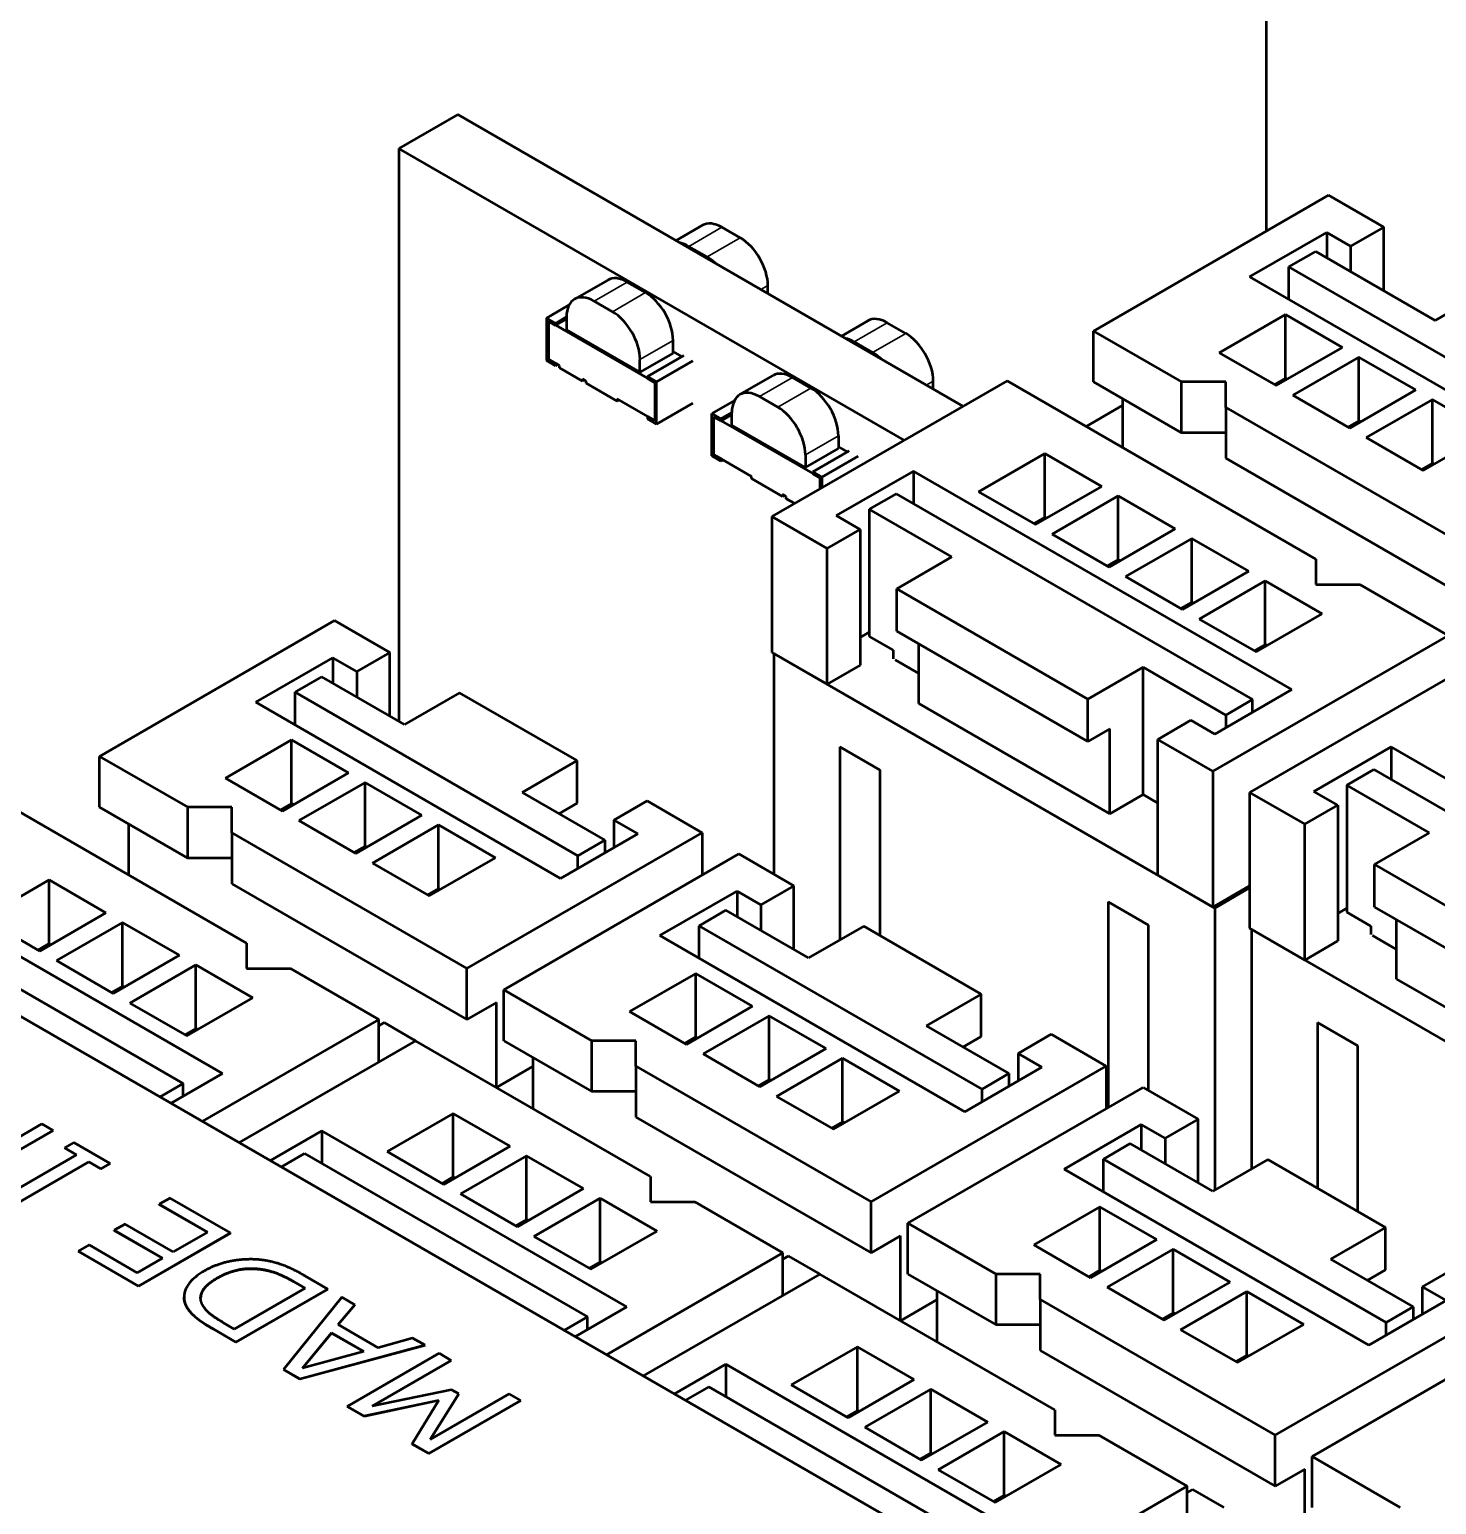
# Model space of a CAD drawing. Header units: millimetres. Extents: x 3118 to 4801, y 919 to 1849.
# Drawn here: x 3955.21 to 3982.29, y 1656.75 to 1685.14 of the extents above; entities that cross this region are included whole.
import ezdxf

# ---------------------------------------------------------------- set-up
doc = ezdxf.new("R2010")
doc.units = ezdxf.units.MM
doc.header["$LTSCALE"] = 1.8
doc.layers.add('외형선(ISO)', color=7, linetype='Continuous', lineweight=50)
doc.layers.add('좁은 외형선(ISO)', color=7, linetype='Continuous', lineweight=35)

msp = doc.modelspace()

# ---------------------------------------------------------------- linework, layer by layer
at = {"layer": '외형선(ISO)'}
for p, q in [((3979.011, 1692.482), (3979.011, 1681.255)), ((3963.455, 1683.5), (3962.324, 1682.847)), ((3963.455, 1683.5), (3973.178, 1677.887)), ((3962.324, 1682.847), (3962.324, 1671.824)), ((3972.046, 1677.234), (3962.324, 1682.847)), ((3975.688, 1679.336), (3980.214, 1681.949)), ((3980.214, 1681.949), (3981.274, 1681.336)), ((3968.164, 1681.37), (3967.655, 1681.075)), ((3968.893, 1681.128), (3968.539, 1681.332)), ((3978.693, 1680.377), (3980.178, 1681.234)), ((3980.638, 1680.969), (3980.178, 1681.234)), ((3980.178, 1681.234), (3980.178, 1680.745)), ((3981.274, 1681.336), (3980.638, 1680.969)), ((3981.274, 1680.112), (3981.274, 1681.336)), ((3968.256, 1680.761), (3967.903, 1680.965)), ((3980.638, 1680.969), (3980.638, 1680.479)), ((3979.45, 1680.569), (3979.966, 1680.867)), ((3982.264, 1679.54), (3979.966, 1680.867)), ((3966.34, 1680.316), (3965.703, 1679.949)), ((3978.693, 1680.377), (3991.633, 1672.906)), ((3991.966, 1673.343), (3979.45, 1680.569)), ((3979.45, 1679.94), (3979.45, 1680.569)), ((3967.068, 1680.075), (3966.715, 1680.279)), ((3969.423, 1680.055), (3969.423, 1680.21)), ((3983.325, 1680.153), (3982.264, 1679.54)), ((3965.6, 1679.84), (3965.161, 1679.586)), ((3966.432, 1679.708), (3966.078, 1679.912)), ((3965.161, 1679.586), (3965.161, 1678.77)), ((3965.338, 1679.484), (3965.161, 1679.586)), ((3965.196, 1679.525), (3965.338, 1679.443)), ((3965.196, 1678.79), (3965.196, 1679.525)), ((3965.202, 1679.522), (3965.202, 1678.793)), ((3965.338, 1679.484), (3965.548, 1679.606)), ((3965.338, 1679.443), (3965.338, 1679.484)), ((3965.343, 1679.446), (3965.548, 1679.565)), ((3965.548, 1679.606), (3965.548, 1679.361)), ((3971.346, 1679.532), (3970.837, 1679.238)), ((3972.075, 1679.291), (3971.721, 1679.495)), ((3979.383, 1679.652), (3978.11, 1678.918)), ((3980.479, 1679.02), (3979.383, 1679.652)), ((3979.383, 1678.428), (3979.383, 1679.652)), ((3965.338, 1679.443), (3965.343, 1679.446)), ((3967.106, 1678.429), (3965.343, 1679.446)), ((3965.548, 1679.361), (3966.962, 1678.544)), ((3975.688, 1679.336), (3977.385, 1678.356)), ((3975.688, 1678.356), (3975.688, 1679.336)), ((3967.599, 1678.911), (3966.962, 1678.544)), ((3967.599, 1678.911), (3967.599, 1679.156)), ((3967.768, 1678.846), (3967.599, 1678.944)), ((3971.438, 1678.924), (3971.085, 1679.128)), ((3978.11, 1678.918), (3979.206, 1678.285)), ((3979.206, 1678.285), (3980.479, 1679.02)), ((3965.161, 1678.77), (3965.338, 1678.668)), ((3965.202, 1678.793), (3965.196, 1678.79)), ((3965.338, 1678.708), (3965.196, 1678.79)), ((3965.202, 1678.793), (3965.343, 1678.711)), ((3965.343, 1678.711), (3965.338, 1678.708)), ((3965.338, 1678.668), (3965.338, 1678.708)), ((3965.378, 1678.691), (3965.338, 1678.668)), ((3965.414, 1678.671), (3965.343, 1678.711)), ((3965.414, 1678.63), (3965.414, 1678.671)), ((3965.414, 1678.63), (3965.857, 1678.374)), ((3966.962, 1678.544), (3966.962, 1678.789)), ((3967.804, 1678.867), (3967.106, 1678.463)), ((3967.282, 1678.361), (3967.981, 1678.765)), ((3980.797, 1678.836), (3979.524, 1678.101)), ((3981.893, 1678.203), (3980.797, 1678.836)), ((3980.797, 1677.611), (3980.797, 1678.836)), ((3965.929, 1678.373), (3965.857, 1678.414)), ((3965.857, 1678.414), (3965.857, 1678.374)), ((3965.929, 1678.333), (3965.929, 1678.373)), ((3965.929, 1678.333), (3966.525, 1677.988)), ((3967.106, 1678.463), (3967.106, 1678.423)), ((3967.282, 1678.361), (3967.106, 1678.463)), ((3967.106, 1678.423), (3967.247, 1678.341)), ((3967.247, 1678.341), (3967.247, 1677.606)), ((3967.282, 1677.545), (3967.282, 1678.361)), ((3968.885, 1678.112), (3969.522, 1678.479)), ((3974.026, 1678.377), (3969.501, 1675.764)), ((3969.897, 1678.442), (3970.25, 1678.238)), ((3972.605, 1678.217), (3972.605, 1678.373)), ((3979.966, 1674.947), (3974.026, 1678.377)), ((3975.688, 1678.356), (3977.385, 1677.376)), ((3978.234, 1678.356), (3977.385, 1678.356)), ((3977.385, 1677.376), (3977.385, 1678.356)), ((3978.234, 1677.866), (3978.234, 1678.356)), ((3979.383, 1678.428), (3979.171, 1678.305)), ((3979.418, 1678.407), (3979.383, 1678.428)), ((3969.26, 1678.075), (3969.614, 1677.87)), ((3979.524, 1678.101), (3980.62, 1677.468)), ((3980.62, 1677.468), (3981.893, 1678.203)), ((3967.111, 1677.691), (3966.525, 1678.029)), ((3966.525, 1678.029), (3966.525, 1677.988)), ((3967.981, 1677.948), (3967.282, 1677.545)), ((3968.782, 1678.002), (3968.343, 1677.749)), ((3968.343, 1676.932), (3968.343, 1677.749)), ((3968.343, 1677.749), (3968.52, 1677.647)), ((3968.52, 1677.647), (3968.73, 1677.768)), ((3968.73, 1677.523), (3968.73, 1677.768)), ((3976.254, 1677.907), (3975.547, 1677.499)), ((3976.254, 1677.091), (3976.254, 1678.03)), ((3978.234, 1677.866), (3989.83, 1671.171)), ((3978.234, 1677.866), (3978.234, 1676.887)), ((3982.211, 1678.019), (3980.938, 1677.285)), ((3983.307, 1677.387), (3982.211, 1678.019)), ((3982.211, 1676.795), (3982.211, 1678.019)), ((3967.106, 1677.688), (3967.111, 1677.691)), ((3967.106, 1677.688), (3967.106, 1677.647)), ((3967.247, 1677.606), (3967.106, 1677.688)), ((3967.106, 1677.647), (3967.282, 1677.545)), ((3967.111, 1677.691), (3967.247, 1677.612)), ((3968.52, 1677.606), (3968.379, 1677.688)), ((3968.379, 1677.688), (3968.379, 1676.953)), ((3968.384, 1676.956), (3968.384, 1677.685)), ((3968.52, 1677.606), (3968.52, 1677.647)), ((3968.52, 1677.606), (3968.525, 1677.609)), ((3968.525, 1677.609), (3968.73, 1677.728)), ((3968.525, 1677.609), (3970.288, 1676.592)), ((3970.144, 1676.707), (3968.73, 1677.523)), ((3980.797, 1677.611), (3980.585, 1677.489)), ((3980.832, 1677.591), (3980.797, 1677.611)), ((3970.781, 1677.319), (3970.781, 1677.074)), ((3978.234, 1677.376), (3977.385, 1677.376)), ((3980.938, 1677.285), (3982.034, 1676.652)), ((3982.034, 1676.652), (3983.307, 1677.387)), ((3968.52, 1676.83), (3968.343, 1676.932)), ((3968.384, 1676.956), (3968.379, 1676.953)), ((3968.379, 1676.953), (3968.52, 1676.871)), ((3968.525, 1676.874), (3968.384, 1676.956)), ((3970.144, 1676.707), (3970.781, 1677.074)), ((3970.144, 1676.952), (3970.144, 1676.707)), ((3970.986, 1677.029), (3970.288, 1676.626)), ((3970.464, 1676.524), (3971.163, 1676.927)), ((3970.781, 1677.107), (3970.95, 1677.009)), ((3974.751, 1676.978), (3973.478, 1676.244)), ((3975.847, 1676.346), (3974.751, 1676.978)), ((3974.751, 1675.754), (3974.751, 1676.978)), ((3968.525, 1676.874), (3968.52, 1676.871)), ((3968.52, 1676.83), (3968.52, 1676.871)), ((3968.56, 1676.854), (3968.52, 1676.83)), ((3969.111, 1676.536), (3968.525, 1676.874)), ((3970.288, 1676.626), (3970.288, 1676.585)), ((3970.288, 1676.626), (3970.464, 1676.524)), ((3972.223, 1676.642), (3970.738, 1675.784)), ((3979.506, 1672.437), (3972.223, 1676.642)), ((3972.223, 1676.642), (3972.223, 1676.013)), ((3978.234, 1676.887), (3989.83, 1670.191)), ((3982.211, 1676.795), (3981.999, 1676.672)), ((3982.246, 1676.774), (3982.211, 1676.795)), ((3969.111, 1676.495), (3969.111, 1676.536)), ((3969.111, 1676.495), (3969.707, 1676.151)), ((3970.429, 1676.504), (3970.288, 1676.585)), ((3970.429, 1676.3), (3970.429, 1676.504)), ((3970.464, 1676.524), (3970.464, 1676.32)), ((3974.574, 1675.611), (3975.847, 1676.346)), ((3937.434, 1676.315), (4003.619, 1638.103)), ((3969.778, 1676.151), (3969.707, 1676.192)), ((3969.707, 1676.192), (3969.707, 1676.151)), ((3969.778, 1676.11), (3969.778, 1676.151)), ((3969.939, 1676.017), (3969.778, 1676.11)), ((3971.891, 1676.205), (3971.375, 1675.907)), ((3971.891, 1676.205), (3978.75, 1672.245)), ((3973.478, 1676.244), (3974.574, 1675.611)), ((3976.165, 1676.162), (3974.893, 1675.427)), ((3977.261, 1675.529), (3976.165, 1676.162)), ((3976.165, 1674.937), (3976.165, 1676.162)), ((3969.501, 1675.764), (3970.562, 1675.152)), ((3969.501, 1675.764), (3969.501, 1673.151)), ((3971.198, 1675.519), (3970.738, 1675.784)), ((3972.966, 1674.988), (3971.375, 1675.907)), ((3971.375, 1675.907), (3971.375, 1673.457)), ((3970.562, 1675.152), (3971.198, 1675.519)), ((3971.198, 1675.519), (3971.198, 1672.906)), ((3974.751, 1675.754), (3974.539, 1675.631)), ((3974.786, 1675.733), (3974.751, 1675.754)), ((3975.989, 1674.794), (3977.261, 1675.529)), ((3974.893, 1675.427), (3975.989, 1674.794)), ((3977.58, 1675.345), (3976.307, 1674.611)), ((3978.676, 1674.713), (3977.58, 1675.345)), ((3977.58, 1674.121), (3977.58, 1675.345)), ((3970.562, 1672.539), (3970.562, 1675.152)), ((3971.905, 1674.376), (3972.966, 1674.988)), ((3976.165, 1674.937), (3975.953, 1674.815)), ((3976.201, 1674.917), (3976.165, 1674.937)), ((3979.966, 1674.947), (3979.966, 1674.457)), ((3977.403, 1673.978), (3978.676, 1674.713)), ((3971.905, 1674.376), (3975.582, 1672.253)), ((3971.905, 1673.559), (3971.905, 1674.376)), ((3976.307, 1674.611), (3977.403, 1673.978)), ((3978.994, 1674.529), (3977.721, 1673.794)), ((3980.09, 1673.896), (3978.994, 1674.529)), ((3978.994, 1673.304), (3978.994, 1674.529)), ((3979.966, 1674.457), (3980.815, 1674.457)), ((3982.512, 1673.478), (3980.815, 1674.457)), ((3977.58, 1674.121), (3977.367, 1673.998)), ((3977.615, 1674.1), (3977.58, 1674.121)), ((3977.721, 1673.794), (3978.817, 1673.161)), ((3978.817, 1673.161), (3980.09, 1673.896)), ((3956.561, 1671.151), (3961.086, 1673.763)), ((3961.086, 1673.763), (3962.147, 1673.151)), ((3971.198, 1673.437), (3971.375, 1673.539)), ((3971.905, 1673.559), (3975.582, 1671.436)), ((3971.375, 1673.457), (3971.834, 1673.192)), ((3972.329, 1672.171), (3972.329, 1673.314)), ((3982.512, 1673.478), (3977.986, 1670.865)), ((3978.994, 1673.304), (3978.782, 1673.182)), ((3979.029, 1673.284), (3978.994, 1673.304)), ((3959.566, 1672.192), (3961.051, 1673.049)), ((3961.511, 1672.784), (3961.051, 1673.049)), ((3961.051, 1673.049), (3961.051, 1672.559)), ((3962.147, 1673.151), (3961.511, 1672.784)), ((3962.147, 1671.926), (3962.147, 1673.151)), ((3969.501, 1673.151), (3970.562, 1672.539)), ((3978.022, 1668.232), (3969.536, 1673.131)), ((3969.536, 1673.131), (3969.536, 1668.885)), ((3971.834, 1673.192), (3971.834, 1673.029)), ((3971.87, 1673.008), (3972.329, 1672.743)), ((3983.219, 1673.069), (3978.693, 1670.457)), ((3960.323, 1672.384), (3960.839, 1672.682)), ((3962.43, 1671.763), (3960.839, 1672.682)), ((3961.511, 1672.784), (3961.511, 1672.294)), ((3971.198, 1672.906), (3970.562, 1672.539)), ((3975.582, 1672.253), (3976.643, 1672.865)), ((3976.643, 1672.865), (3978.234, 1671.947)), ((3976.643, 1670.416), (3976.643, 1672.865)), ((3965.767, 1669.24), (3960.323, 1672.384)), ((3960.323, 1671.755), (3960.323, 1672.384)), ((3963.49, 1672.375), (3962.43, 1671.763)), ((3965.753, 1671.069), (3963.49, 1672.375)), ((3979.506, 1672.437), (3978.022, 1671.579)), ((3959.566, 1672.192), (3965.435, 1668.803)), ((3972.329, 1672.171), (3976.006, 1670.048)), ((3975.582, 1671.436), (3975.582, 1672.253)), ((3978.75, 1672.245), (3978.234, 1671.947)), ((3978.75, 1672), (3978.75, 1672.245)), ((3976.925, 1671.477), (3977.562, 1671.845)), ((3977.562, 1671.845), (3978.022, 1671.579)), ((3978.234, 1671.947), (3978.234, 1671.702)), ((3976.006, 1671.681), (3975.582, 1671.436)), ((3976.006, 1670.048), (3976.006, 1671.681)), ((3960.255, 1671.467), (3958.983, 1670.732)), ((3961.351, 1670.834), (3960.255, 1671.467)), ((3960.255, 1670.242), (3960.255, 1671.467)), ((3970.809, 1671.334), (3970.809, 1667.619)), ((3971.587, 1670.885), (3970.809, 1671.334)), ((3977.986, 1670.865), (3976.925, 1671.477)), ((3976.925, 1668.864), (3976.925, 1671.477)), ((3981.416, 1671.334), (3979.931, 1670.477)), ((3988.699, 1667.129), (3981.416, 1671.334)), ((3981.416, 1671.334), (3981.416, 1670.706)), ((3956.561, 1671.151), (3958.258, 1670.171)), ((3956.561, 1670.171), (3956.561, 1671.151)), ((3965.753, 1671.069), (3964.693, 1670.457)), ((3965.753, 1670.253), (3965.753, 1671.069)), ((3958.983, 1670.732), (3960.079, 1670.099)), ((3960.079, 1670.099), (3961.351, 1670.834)), ((3971.587, 1667.701), (3971.587, 1670.885)), ((3977.986, 1670.865), (3977.986, 1668.252)), ((3981.083, 1670.898), (3980.567, 1670.6)), ((3981.083, 1670.898), (3987.942, 1666.938)), ((3961.67, 1670.651), (3960.397, 1669.916)), ((3962.766, 1670.018), (3961.67, 1670.651)), ((3961.67, 1669.426), (3961.67, 1670.651)), ((3964.693, 1670.457), (3966.284, 1669.538)), ((3976.643, 1670.416), (3976.006, 1670.048)), ((3976.643, 1670.416), (3976.925, 1670.253)), ((3978.693, 1670.457), (3979.754, 1669.844)), ((3978.693, 1670.457), (3978.693, 1667.844)), ((3980.39, 1670.212), (3979.931, 1670.477)), ((3982.158, 1669.681), (3980.567, 1670.6)), ((3980.567, 1670.6), (3980.567, 1668.15)), ((3959.389, 1667.558), (3954.864, 1670.171)), ((3956.561, 1670.171), (3958.258, 1669.191)), ((3959.106, 1670.171), (3958.258, 1670.171)), ((3958.258, 1669.191), (3958.258, 1670.171)), ((3959.106, 1669.681), (3959.106, 1670.171)), ((3960.255, 1670.242), (3960.043, 1670.12)), ((3960.291, 1670.222), (3960.255, 1670.242)), ((3965.4, 1670.048), (3965.753, 1670.253)), ((3967.097, 1670.293), (3966.46, 1669.926)), ((3968.157, 1669.681), (3967.097, 1670.293)), ((3979.754, 1669.844), (3980.39, 1670.212)), ((3980.39, 1670.212), (3980.39, 1667.599)), ((3957.126, 1668.864), (3957.126, 1669.844)), ((3960.397, 1669.916), (3961.493, 1669.283)), ((3961.493, 1669.283), (3962.766, 1670.018)), ((3963.084, 1669.834), (3961.811, 1669.099)), ((3964.18, 1669.201), (3963.084, 1669.834)), ((3963.084, 1668.609), (3963.084, 1669.834)), ((3966.46, 1669.926), (3966.92, 1669.661)), ((3966.46, 1669.926), (3966.46, 1669.395)), ((3979.754, 1667.231), (3979.754, 1669.844)), ((3959.106, 1669.681), (3963.632, 1667.068)), ((3959.106, 1669.681), (3959.106, 1668.701)), ((3963.632, 1667.068), (3968.157, 1669.681)), ((3965.435, 1668.803), (3966.92, 1669.661)), ((3965.767, 1669.24), (3966.284, 1669.538)), ((3966.284, 1669.538), (3966.284, 1669.293)), ((3968.157, 1669.681), (3968.157, 1668.864)), ((3981.097, 1669.069), (3982.158, 1669.681)), ((3961.67, 1669.426), (3961.458, 1669.303)), ((3961.705, 1669.405), (3961.67, 1669.426)), ((3964.339, 1666.66), (3968.864, 1669.273)), ((3965.767, 1668.995), (3965.767, 1669.24)), ((3968.864, 1669.273), (3969.925, 1668.66)), ((3959.106, 1669.191), (3958.258, 1669.191)), ((3961.811, 1669.099), (3962.907, 1668.466)), ((3962.907, 1668.466), (3964.18, 1669.201)), ((3981.097, 1669.069), (3984.774, 1666.946)), ((3981.097, 1668.252), (3981.097, 1669.069)), ((3955.589, 1668.773), (3954.316, 1668.038)), ((3956.685, 1668.14), (3955.589, 1668.773)), ((3955.589, 1667.548), (3955.589, 1668.773)), ((3959.106, 1668.701), (3963.632, 1666.088)), ((3977.986, 1668.252), (3976.925, 1668.864)), ((3958.93, 1665.047), (3953.061, 1668.436)), ((3963.084, 1668.609), (3962.872, 1668.487)), ((3963.119, 1668.589), (3963.084, 1668.609)), ((3967.344, 1667.701), (3968.829, 1668.558)), ((3969.289, 1668.293), (3968.829, 1668.558)), ((3968.829, 1668.558), (3968.829, 1668.068)), ((3969.925, 1668.66), (3969.289, 1668.293)), ((3969.925, 1667.436), (3969.925, 1668.66)), ((3977.986, 1668.252), (3978.693, 1668.66)), ((3978.693, 1668.62), (3978.022, 1668.232)), ((3955.412, 1667.405), (3956.685, 1668.14)), ((3968.101, 1667.893), (3968.617, 1668.191)), ((3970.208, 1667.272), (3968.617, 1668.191)), ((3969.289, 1668.293), (3969.289, 1667.803)), ((3975.971, 1668.354), (3975.971, 1664.394)), ((3976.749, 1667.905), (3975.971, 1668.354)), ((3978.022, 1668.232), (3978.022, 1662.802)), ((3980.39, 1668.13), (3980.567, 1668.232)), ((3980.567, 1668.15), (3981.027, 1667.885)), ((3981.097, 1668.252), (3984.774, 1666.129)), ((3952.728, 1667.999), (3958.173, 1664.855)), ((3954.316, 1668.038), (3955.412, 1667.405)), ((3957.003, 1667.956), (3955.73, 1667.221)), ((3958.099, 1667.323), (3957.003, 1667.956)), ((3957.003, 1666.731), (3957.003, 1667.956)), ((3973.546, 1664.749), (3968.101, 1667.893)), ((3968.101, 1667.264), (3968.101, 1667.893)), ((3971.269, 1667.885), (3970.208, 1667.272)), ((3973.531, 1666.578), (3971.269, 1667.885)), ((3976.749, 1664.721), (3976.749, 1667.905)), ((3978.693, 1667.844), (3979.754, 1667.231)), ((3987.214, 1662.924), (3978.729, 1667.823)), ((3978.729, 1667.823), (3978.729, 1663.21)), ((3981.027, 1667.885), (3981.027, 1667.721)), ((3981.522, 1666.864), (3981.522, 1668.007)), ((3955.589, 1667.548), (3955.376, 1667.425)), ((3955.624, 1667.527), (3955.589, 1667.548)), ((3959.389, 1667.558), (3959.389, 1667.068)), ((3967.344, 1667.701), (3973.213, 1664.313)), ((3980.39, 1667.599), (3979.754, 1667.231)), ((3981.062, 1667.701), (3981.522, 1667.436)), ((3956.826, 1666.589), (3958.099, 1667.323)), ((3955.73, 1667.221), (3956.826, 1666.589)), ((3958.417, 1667.14), (3957.144, 1666.405)), ((3959.513, 1666.507), (3958.417, 1667.14)), ((3958.417, 1665.915), (3958.417, 1667.14)), ((3959.389, 1667.068), (3960.238, 1667.068)), ((3961.935, 1666.088), (3960.238, 1667.068)), ((3963.632, 1666.088), (3963.632, 1667.068)), ((3968.034, 1666.976), (3966.761, 1666.241)), ((3969.13, 1666.344), (3968.034, 1666.976)), ((3968.034, 1665.752), (3968.034, 1666.976)), ((3957.003, 1666.731), (3956.791, 1666.609)), ((3957.038, 1666.711), (3957.003, 1666.731)), ((3981.522, 1666.864), (3985.199, 1664.741)), ((3957.144, 1666.405), (3958.24, 1665.772)), ((3958.24, 1665.772), (3959.513, 1666.507)), ((3964.198, 1666.415), (3963.632, 1666.088)), ((3964.198, 1664.782), (3964.198, 1666.415)), ((3964.339, 1666.66), (3966.036, 1665.68)), ((3964.339, 1665.68), (3964.339, 1666.66)), ((3973.531, 1666.578), (3972.471, 1665.966)), ((3973.531, 1665.762), (3973.531, 1666.578)), ((3966.761, 1666.241), (3967.857, 1665.609)), ((3967.857, 1665.609), (3969.13, 1666.344)), ((3969.448, 1666.16), (3968.175, 1665.425)), ((3970.544, 1665.527), (3969.448, 1666.16)), ((3969.448, 1664.935), (3969.448, 1666.16)), ((3958.417, 1665.915), (3958.205, 1665.792)), ((3958.452, 1665.894), (3958.417, 1665.915)), ((3961.935, 1666.088), (3958.541, 1664.129)), ((3961.935, 1665.272), (3961.935, 1666.088)), ((3962.041, 1666.027), (3961.935, 1665.966)), ((3962.041, 1666.027), (3962.642, 1665.68)), ((3972.471, 1665.966), (3974.062, 1665.047)), ((3980.001, 1666.027), (3980.001, 1662.843)), ((3980.779, 1665.578), (3980.001, 1666.027)), ((3962.642, 1665.68), (3959.248, 1663.721)), ((3962.642, 1665.68), (3962.607, 1665.701)), ((3967.167, 1663.067), (3962.642, 1665.68)), ((3964.339, 1665.68), (3966.036, 1664.7)), ((3966.885, 1665.68), (3966.036, 1665.68)), ((3966.036, 1664.7), (3966.036, 1665.68)), ((3966.885, 1665.19), (3966.885, 1665.68)), ((3968.034, 1665.752), (3967.821, 1665.629)), ((3968.069, 1665.731), (3968.034, 1665.752)), ((3973.178, 1665.558), (3973.531, 1665.762)), ((3974.875, 1665.803), (3974.238, 1665.435)), ((3975.936, 1665.19), (3974.875, 1665.803)), ((3980.779, 1662.394), (3980.779, 1665.578)), ((3964.905, 1664.374), (3964.905, 1665.354)), ((3968.175, 1665.425), (3969.271, 1664.792)), ((3969.271, 1664.792), (3970.544, 1665.527)), ((3970.862, 1665.343), (3969.589, 1664.609)), ((3971.958, 1664.711), (3970.862, 1665.343)), ((3970.862, 1664.119), (3970.862, 1665.343)), ((3974.238, 1665.435), (3974.698, 1665.17)), ((3974.238, 1665.435), (3974.238, 1664.904)), ((3958.93, 1665.047), (3957.94, 1664.476)), ((3964.905, 1665.19), (3964.198, 1664.782)), ((3966.885, 1665.19), (3971.41, 1662.577)), ((3966.885, 1665.19), (3966.885, 1664.21)), ((3971.41, 1662.577), (3975.936, 1665.19)), ((3973.213, 1664.313), (3974.698, 1665.17)), ((3973.546, 1664.749), (3974.062, 1665.047)), ((3974.062, 1665.047), (3974.062, 1664.802)), ((3975.936, 1665.19), (3975.936, 1664.374)), ((3958.173, 1664.855), (3957.728, 1664.598)), ((3958.173, 1664.611), (3958.173, 1664.855)), ((3966.885, 1664.7), (3966.036, 1664.7)), ((3969.448, 1664.935), (3969.236, 1664.813)), ((3969.483, 1664.915), (3969.448, 1664.935)), ((3970.685, 1663.976), (3971.958, 1664.711)), ((3972.117, 1662.169), (3976.643, 1664.782)), ((3973.546, 1664.504), (3973.546, 1664.749)), ((3976.643, 1664.782), (3977.703, 1664.17)), ((3969.589, 1664.609), (3970.685, 1663.976)), ((3963.367, 1664.282), (3962.094, 1663.547)), ((3964.463, 1663.649), (3963.367, 1664.282)), ((3963.367, 1663.057), (3963.367, 1664.282)), ((3966.885, 1664.21), (3971.41, 1661.598)), ((3977.703, 1664.17), (3977.067, 1663.802)), ((3977.703, 1662.945), (3977.703, 1664.17)), ((3955.448, 1664.078), (3953.867, 1663.165)), ((3955.668, 1663.951), (3953.9, 1662.93)), ((3953.9, 1662.931), (3955.668, 1663.951)), ((3955.668, 1663.951), (3955.448, 1664.078)), ((3955.668, 1663.951), (3955.668, 1663.951)), ((3960.839, 1663.945), (3959.849, 1663.374)), ((3966.708, 1660.557), (3960.839, 1663.945)), ((3960.839, 1663.945), (3960.839, 1663.316)), ((3970.862, 1664.119), (3970.65, 1663.996)), ((3970.897, 1664.098), (3970.862, 1664.119)), ((3975.122, 1663.21), (3976.607, 1664.068)), ((3977.067, 1663.802), (3976.607, 1664.068)), ((3976.607, 1664.068), (3976.607, 1663.578)), ((3956.069, 1663.72), (3955.888, 1663.616)), ((3955.888, 1663.616), (3956.119, 1663.482)), ((3955.888, 1663.615), (3955.888, 1663.616)), ((3956.119, 1663.482), (3955.888, 1663.615)), ((3956.766, 1663.317), (3956.069, 1663.72)), ((3963.19, 1662.914), (3964.463, 1663.649)), ((3975.879, 1663.402), (3976.395, 1663.7)), ((3977.986, 1662.782), (3976.395, 1663.7)), ((3977.067, 1663.802), (3977.067, 1663.312)), ((3956.119, 1663.482), (3954.712, 1662.67)), ((3954.947, 1662.534), (3956.354, 1663.346)), ((3956.354, 1663.346), (3954.948, 1662.534)), ((3956.585, 1663.212), (3956.354, 1663.346)), ((3956.354, 1663.346), (3956.585, 1663.213)), ((3956.354, 1663.346), (3956.354, 1663.346)), ((3956.585, 1663.213), (3956.766, 1663.317)), ((3956.766, 1663.316), (3956.585, 1663.212)), ((3956.766, 1663.316), (3956.766, 1663.317)), ((3960.506, 1663.508), (3960.061, 1663.251)), ((3960.506, 1663.508), (3965.951, 1660.365)), ((3962.094, 1663.547), (3963.19, 1662.914)), ((3964.781, 1663.465), (3963.508, 1662.731)), ((3965.877, 1662.833), (3964.781, 1663.465)), ((3964.781, 1662.241), (3964.781, 1663.465)), ((3981.324, 1660.259), (3975.879, 1663.402)), ((3975.879, 1662.773), (3975.879, 1663.402)), ((3979.047, 1663.394), (3977.986, 1662.782)), ((3981.31, 1662.088), (3979.047, 1663.394)), ((3956.585, 1663.212), (3956.585, 1663.213)), ((3963.367, 1663.057), (3963.155, 1662.935)), ((3963.402, 1663.037), (3963.367, 1663.057)), ((3967.167, 1663.067), (3967.167, 1662.577)), ((3975.122, 1663.21), (3980.991, 1659.822)), ((3963.508, 1662.731), (3964.604, 1662.098)), ((3964.604, 1662.098), (3965.877, 1662.833)), ((3957.919, 1662.652), (3957.709, 1662.531)), ((3957.709, 1662.531), (3958.637, 1661.995)), ((3957.709, 1662.53), (3957.709, 1662.531)), ((3958.637, 1661.995), (3957.709, 1662.53)), ((3959.082, 1661.98), (3957.919, 1662.652)), ((3966.195, 1662.649), (3964.922, 1661.914)), ((3967.291, 1662.016), (3966.195, 1662.649)), ((3966.195, 1661.424), (3966.195, 1662.649)), ((3967.167, 1662.577), (3968.016, 1662.577)), ((3969.713, 1661.598), (3968.016, 1662.577)), ((3971.41, 1661.598), (3971.41, 1662.577)), ((3975.812, 1662.486), (3974.539, 1661.751)), ((3976.908, 1661.853), (3975.812, 1662.486)), ((3975.812, 1661.261), (3975.812, 1662.486)), ((3957.053, 1662.152), (3956.844, 1662.031)), ((3957.981, 1661.616), (3957.053, 1662.152)), ((3964.781, 1662.241), (3964.569, 1662.118)), ((3964.816, 1662.22), (3964.781, 1662.241)), ((3972.117, 1662.169), (3973.814, 1661.189)), ((3972.117, 1661.189), (3972.117, 1662.169)), ((3956.844, 1662.031), (3957.772, 1661.495)), ((3956.844, 1662.03), (3956.844, 1662.031)), ((3957.771, 1661.495), (3956.844, 1662.03)), ((3957.314, 1660.959), (3959.082, 1661.98)), ((3959.082, 1661.979), (3957.314, 1660.959)), ((3958.637, 1661.995), (3957.981, 1661.616)), ((3959.082, 1661.979), (3959.082, 1661.98)), ((3964.922, 1661.914), (3966.018, 1661.281)), ((3966.018, 1661.281), (3967.291, 1662.016)), ((3971.976, 1661.924), (3971.41, 1661.598)), ((3971.976, 1660.291), (3971.976, 1661.924)), ((3975.635, 1661.118), (3976.908, 1661.853)), ((3981.31, 1662.088), (3980.249, 1661.475)), ((3981.31, 1661.271), (3981.31, 1662.088)), ((3956.36, 1661.752), (3956.151, 1661.631)), ((3956.151, 1661.631), (3957.314, 1660.959)), ((3956.151, 1661.63), (3956.151, 1661.631)), ((3957.314, 1660.959), (3956.151, 1661.63)), ((3957.288, 1661.216), (3956.36, 1661.752)), ((3969.713, 1661.598), (3966.319, 1659.638)), ((3969.713, 1660.781), (3969.713, 1661.598)), ((3974.539, 1661.751), (3975.635, 1661.118)), ((3977.226, 1661.669), (3975.953, 1660.934)), ((3978.322, 1661.036), (3977.226, 1661.669)), ((3977.226, 1660.444), (3977.226, 1661.669)), ((3957.772, 1661.495), (3957.288, 1661.216)), ((3966.195, 1661.424), (3965.983, 1661.302)), ((3966.23, 1661.404), (3966.195, 1661.424)), ((3969.819, 1661.536), (3969.713, 1661.475)), ((3969.819, 1661.536), (3970.42, 1661.189)), ((3980.249, 1661.475), (3981.84, 1660.557)), ((3982.653, 1661.312), (3982.017, 1660.944)), ((3960.516, 1660.917), (3960.295, 1661.044)), ((3960.295, 1661.044), (3960.516, 1660.917)), ((3960.955, 1660.899), (3960.509, 1661.156)), ((3970.42, 1661.189), (3967.026, 1659.23)), ((3970.42, 1661.189), (3970.385, 1661.21)), ((3974.946, 1658.577), (3970.42, 1661.189)), ((3972.117, 1661.189), (3973.814, 1660.21)), ((3974.663, 1661.189), (3973.814, 1661.189)), ((3973.814, 1660.21), (3973.814, 1661.189)), ((3974.663, 1660.7), (3974.663, 1661.189)), ((3975.812, 1661.261), (3975.6, 1661.138)), ((3975.847, 1661.24), (3975.812, 1661.261)), ((3977.049, 1660.301), (3978.322, 1661.036)), ((3980.956, 1661.067), (3981.31, 1661.271)), ((3957.314, 1660.959), (3957.314, 1660.959)), ((3958.188, 1660.747), (3958.188, 1660.748)), ((3960.516, 1660.917), (3959.155, 1660.131)), ((3959.187, 1659.878), (3960.955, 1660.899)), ((3960.955, 1660.898), (3959.187, 1659.877)), ((3961.223, 1660.744), (3960.099, 1659.351)), ((3960.955, 1660.898), (3960.955, 1660.899)), ((3961.473, 1660.6), (3961.223, 1660.744)), ((3972.683, 1659.883), (3972.683, 1660.863)), ((3975.953, 1660.934), (3977.049, 1660.301)), ((3978.64, 1660.853), (3977.367, 1660.118)), ((3979.736, 1660.22), (3978.64, 1660.853)), ((3978.64, 1659.628), (3978.64, 1660.853)), ((3982.017, 1660.944), (3982.476, 1660.679)), ((3982.017, 1660.944), (3982.017, 1660.414)), ((3961.156, 1660.216), (3961.473, 1660.6)), ((3961.473, 1660.599), (3961.156, 1660.216)), ((3961.473, 1660.599), (3961.473, 1660.6)), ((3966.708, 1660.557), (3965.718, 1659.985)), ((3972.683, 1660.7), (3971.976, 1660.291)), ((3974.663, 1660.7), (3979.188, 1658.087)), ((3974.663, 1660.7), (3974.663, 1659.72)), ((3977.226, 1660.444), (3977.014, 1660.322)), ((3977.261, 1660.424), (3977.226, 1660.444)), ((3979.188, 1658.087), (3983.714, 1660.7)), ((3980.991, 1659.822), (3982.476, 1660.679)), ((3981.324, 1660.259), (3981.84, 1660.557)), ((3981.84, 1660.557), (3981.84, 1660.312)), ((3959.155, 1660.131), (3958.935, 1660.259)), ((3961.925, 1659.772), (3961.156, 1660.216)), ((3965.951, 1660.365), (3965.506, 1660.108)), ((3965.951, 1660.12), (3965.951, 1660.365)), ((3974.663, 1660.21), (3973.814, 1660.21)), ((3978.463, 1659.485), (3979.736, 1660.22)), ((3979.895, 1657.678), (3984.421, 1660.291)), ((3981.324, 1660.014), (3981.324, 1660.259)), ((3958.746, 1660.133), (3959.187, 1659.878)), ((3959.187, 1659.877), (3958.746, 1660.132)), ((3959.187, 1659.877), (3959.187, 1659.878)), ((3960.467, 1659.376), (3961.026, 1660.056)), ((3961.026, 1660.055), (3960.468, 1659.376)), ((3961.026, 1660.056), (3961.648, 1659.697)), ((3961.026, 1660.055), (3961.026, 1660.056)), ((3961.647, 1659.697), (3961.026, 1660.055)), ((3962.587, 1659.956), (3961.925, 1659.772)), ((3962.825, 1659.819), (3962.587, 1659.956)), ((3977.367, 1660.118), (3978.463, 1659.485)), ((3960.414, 1659.17), (3962.825, 1659.819)), ((3962.825, 1659.818), (3960.414, 1659.169)), ((3961.648, 1659.697), (3960.467, 1659.376)), ((3963.094, 1659.664), (3961.326, 1658.643)), ((3962.825, 1659.818), (3962.825, 1659.819)), ((3963.329, 1659.528), (3963.094, 1659.664)), ((3971.145, 1659.791), (3969.872, 1659.056)), ((3972.241, 1659.158), (3971.145, 1659.791)), ((3971.145, 1658.566), (3971.145, 1659.791)), ((3974.663, 1659.72), (3979.188, 1657.107)), ((3978.64, 1659.628), (3978.428, 1659.505)), ((3978.676, 1659.607), (3978.64, 1659.628)), ((3960.414, 1659.169), (3960.099, 1659.351)), ((3960.099, 1659.351), (3960.414, 1659.17)), ((3960.099, 1659.351), (3960.099, 1659.351)), ((3961.806, 1658.649), (3963.329, 1659.528)), ((3963.329, 1659.527), (3961.809, 1658.65)), ((3963.329, 1659.527), (3963.329, 1659.528)), ((3968.617, 1659.454), (3967.627, 1658.883)), ((3974.486, 1656.066), (3968.617, 1659.454)), ((3968.617, 1659.454), (3968.617, 1658.826)), ((3960.414, 1659.169), (3960.414, 1659.17)), ((3968.285, 1659.018), (3967.839, 1658.76)), ((3968.285, 1659.018), (3973.729, 1655.874)), ((3969.872, 1659.056), (3970.968, 1658.424)), ((3970.968, 1658.424), (3972.241, 1659.158)), ((3961.652, 1658.455), (3963.092, 1658.76)), ((3963.092, 1658.759), (3961.652, 1658.454)), ((3963.333, 1658.964), (3961.806, 1658.649)), ((3963.092, 1658.76), (3962.578, 1657.92)), ((3962.899, 1657.735), (3964.667, 1658.756)), ((3964.667, 1658.755), (3962.899, 1657.734)), ((3962.925, 1658.003), (3963.473, 1658.883)), ((3964.447, 1658.882), (3962.925, 1658.003)), ((3963.473, 1658.882), (3962.926, 1658.004)), ((3963.473, 1658.883), (3963.333, 1658.964)), ((3963.473, 1658.882), (3963.473, 1658.883)), ((3964.667, 1658.756), (3964.447, 1658.882)), ((3964.667, 1658.755), (3964.667, 1658.756)), ((3972.559, 1658.975), (3971.286, 1658.24)), ((3973.655, 1658.342), (3972.559, 1658.975)), ((3972.559, 1657.75), (3972.559, 1658.975)), ((3961.326, 1658.643), (3961.652, 1658.455)), ((3961.326, 1658.642), (3961.326, 1658.643)), ((3961.652, 1658.454), (3961.326, 1658.642)), ((3961.652, 1658.454), (3961.652, 1658.455)), ((3971.145, 1658.566), (3970.933, 1658.444)), ((3971.18, 1658.546), (3971.145, 1658.566)), ((3974.946, 1658.577), (3974.946, 1658.087)), ((3971.286, 1658.24), (3972.382, 1657.607)), ((3972.382, 1657.607), (3973.655, 1658.342)), ((3962.578, 1657.92), (3962.899, 1657.735)), ((3962.578, 1657.919), (3962.578, 1657.92)), ((3962.899, 1657.734), (3962.578, 1657.919)), ((3973.973, 1658.158), (3972.701, 1657.423)), ((3975.069, 1657.525), (3973.973, 1658.158)), ((3973.973, 1656.933), (3973.973, 1658.158)), ((3974.946, 1658.087), (3975.794, 1658.087)), ((3977.491, 1657.107), (3975.794, 1658.087)), ((3979.188, 1657.107), (3979.188, 1658.087)), ((3962.899, 1657.734), (3962.899, 1657.735)), ((3972.559, 1657.75), (3972.347, 1657.627)), ((3972.594, 1657.73), (3972.559, 1657.75)), ((3979.895, 1657.678), (3981.592, 1656.699)), ((3979.895, 1656.699), (3979.895, 1657.678)), ((3972.701, 1657.423), (3973.797, 1656.791)), ((3973.797, 1656.791), (3975.069, 1657.525)), ((3979.754, 1657.434), (3979.188, 1657.107)), ((3979.754, 1655.801), (3979.754, 1657.434)), ((3977.491, 1657.107), (3974.097, 1655.147)), ((3977.491, 1656.29), (3977.491, 1657.107)), ((3977.597, 1657.046), (3977.491, 1656.984)), ((3977.597, 1657.046), (3978.198, 1656.699)), ((3973.973, 1656.933), (3973.761, 1656.811)), ((3974.009, 1656.913), (3973.973, 1656.933))]:
    msp.add_line(p, q, dxfattribs=at)
for centre, major_axis, start_param, end_param in [((3968.539, 1680.72), (-0.375, 0.65), 5.497787, 6.283185), ((3967.903, 1680.353), (-0.375, 0.65), 5.497787, 5.825855), ((3968.893, 1680.516), (-0.375, 0.65), 3.926991, 5.497787), ((3968.256, 1680.148), (-0.375, 0.65), 5.169719, 5.497787), ((3966.715, 1679.667), (-0.375, 0.65), 5.497787, 6.283185), ((3967.068, 1679.463), (-0.375, 0.65), 3.926991, 5.497787), ((3966.078, 1679.299), (-0.375, 0.65), 5.497787, 7.068583), ((3966.432, 1679.095), (-0.375, 0.65), 3.926991, 5.497787), ((3971.721, 1678.883), (-0.375, 0.65), 5.497787, 6.283185), ((3971.085, 1678.515), (-0.375, 0.65), 5.497787, 5.825855), ((3972.075, 1678.679), (-0.375, 0.65), 3.926991, 5.497787), ((3971.438, 1678.311), (-0.375, 0.65), 5.169719, 5.497787), ((3966.192, 1678.14), (-0.525, 0), 5.30614, 5.402404), ((3969.897, 1677.83), (-0.375, 0.65), 5.497787, 6.283185), ((3969.26, 1677.462), (-0.375, 0.65), 5.497787, 7.068583), ((3970.25, 1677.625), (0.375, -0.65), 0.785398, 2.356194), ((3966.192, 1678.14), (-0.425, 0), 2.474115, 2.593716), ((3969.614, 1677.258), (0.375, -0.65), 0.785398, 2.356194), ((3969.374, 1676.303), (-0.425, 0), 2.474115, 2.593716)]:
    msp.add_ellipse(centre, major_axis=major_axis, ratio=0.57735, start_param=start_param, end_param=end_param, dxfattribs=at)
for points in [[(3959.705, 1661.457), (3959.422, 1661.495), (3958.822, 1661.39), (3958.581, 1661.251)], [(3958.821, 1661.108), (3959.027, 1661.227), (3959.433, 1661.309), (3959.65, 1661.282)], [(3959.65, 1661.281), (3959.433, 1661.309), (3959.027, 1661.226), (3958.821, 1661.107)], [(3960.509, 1661.156), (3960.265, 1661.297), (3959.902, 1661.43), (3959.705, 1661.457)], [(3958.581, 1661.251), (3958.323, 1661.102), (3958.15, 1660.769), (3958.217, 1660.6)], [(3958.536, 1660.61), (3958.474, 1660.741), (3958.614, 1660.989), (3958.821, 1661.108)], [(3959.65, 1661.282), (3959.824, 1661.26), (3960.125, 1661.143), (3960.295, 1661.044)], [(3960.295, 1661.044), (3960.125, 1661.142), (3959.824, 1661.259), (3959.65, 1661.281)], [(3958.217, 1660.599), (3958.188, 1660.673), (3958.188, 1660.747)], [(3958.217, 1660.6), (3958.258, 1660.501), (3958.487, 1660.282), (3958.746, 1660.133)], [(3958.746, 1660.132), (3958.487, 1660.281), (3958.258, 1660.5), (3958.217, 1660.599)], [(3958.935, 1660.259), (3958.77, 1660.354), (3958.581, 1660.516), (3958.536, 1660.61)]]:
    msp.add_open_spline(points, degree=2, dxfattribs=at)
msp.add_open_spline([(3958.821, 1661.107), (3958.614, 1660.988), (3958.507, 1660.799), (3958.507, 1660.731)], degree=2, knots=[0, 0, 0, 1, 1.528453, 1.528453, 1.528453], dxfattribs=at)
at = {"layer": '좁은 외형선(ISO)'}
for p, q in [((3968.539, 1681.332), (3967.903, 1680.965)), ((3968.893, 1681.128), (3968.256, 1680.761)), ((3966.715, 1680.279), (3966.078, 1679.912)), ((3967.068, 1680.075), (3966.432, 1679.708)), ((3969.423, 1680.21), (3969.289, 1680.132)), ((3971.721, 1679.495), (3971.085, 1679.128)), ((3972.075, 1679.291), (3971.438, 1678.924)), ((3967.599, 1679.156), (3966.962, 1678.789)), ((3969.26, 1678.075), (3969.897, 1678.442)), ((3972.605, 1678.373), (3972.471, 1678.295)), ((3969.614, 1677.87), (3970.25, 1678.238)), ((3970.144, 1676.952), (3970.781, 1677.319)), ((3958.821, 1661.107), (3958.821, 1661.108)), ((3959.65, 1661.281), (3959.65, 1661.282)), ((3960.295, 1661.044), (3960.295, 1661.044)), ((3958.217, 1660.599), (3958.217, 1660.6)), ((3958.746, 1660.132), (3958.746, 1660.133))]:
    msp.add_line(p, q, dxfattribs=at)

doc.saveas('drawing.dxf')
